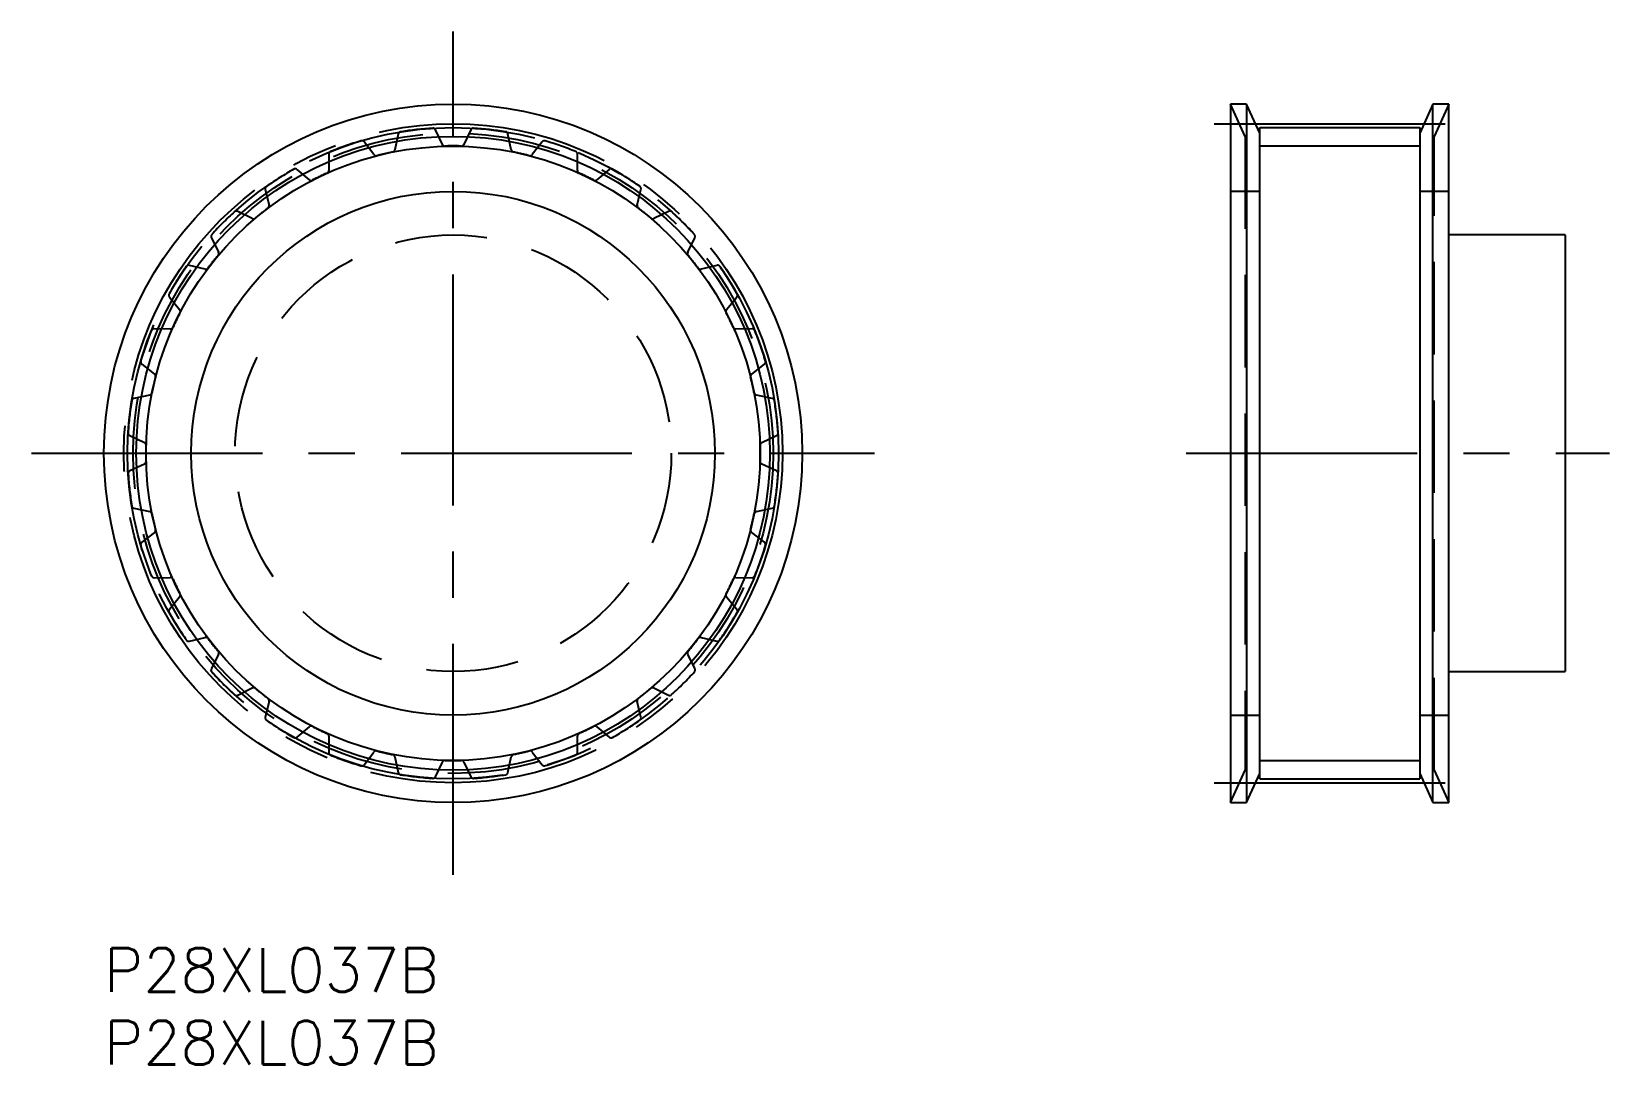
# Model space of a CAD drawing. Extents: x -5 to 103, y -8 to 63.
import ezdxf

# ---------------------------------------------------------------- set-up
doc = ezdxf.new("R2010")
doc.units = 0
doc.header["$LTSCALE"] = 0.5
for name, pattern in [('CENTER', [50.8, 31.75, -6.35, 6.35, -6.35]), ('DASHED', [19.05, 12.7, -6.35]), ('PHANTOM', [63.5, 31.75, -6.35, 6.35, -6.35, 6.35, -6.35])]:
    doc.linetypes.add(name, pattern=pattern)
for name, color, linetype in [('MSM_CENTER', 1, 'CENTER'), ('MSM_CONTINUOUS', 7, 'CONTINUOUS'), ('MSM_DASHED', 4, 'DASHED'), ('MSM_IMAGINARY', 6, 'PHANTOM'), ('MSM_NARROW', 5, 'CONTINUOUS'), ('MSM_PART_NUMBER', 7, 'CONTINUOUS')]:
    doc.layers.add(name, color=color, linetype=linetype)
doc.styles.get("Standard").update_dxf_attribs({"font": 'txt.shx', "height": 3, "bigfont": 'bigfont.shx'})

msp = doc.modelspace()

# ---------------------------------------------------------------- linework, layer by layer
at = {"layer": 'MSM_CENTER'}
for p, q in [((24, 5.02), (24, 62.98)), ((76.32, 56.64), (93.57, 56.64)), ((-4.98, 34), (52.98, 34)), ((74.4, 34), (103.49, 34)), ((76.32, 11.36), (93.57, 11.36))]:
    msp.add_line(p, q, dxfattribs=at)
msp.add_circle((24, 34), 22.64, dxfattribs=at)
at = {"layer": 'MSM_CONTINUOUS'}
for p, q in [((78.54, 58), (77.45, 58)), ((77.45, 58), (77.45, 10)), ((79.45, 56), (78.54, 58)), ((78.54, 58), (78.54, 10)), ((91.35, 58), (90.45, 56)), ((92.45, 58), (91.35, 58)), ((91.35, 10), (91.35, 58)), ((92.45, 10), (92.45, 58)), ((79.45, 56.39), (90.45, 56.39)), ((79.45, 11.62), (79.45, 56.39)), ((90.45, 56.39), (90.45, 11.62)), ((100.45, 49), (92.45, 49)), ((100.45, 49), (100.45, 19)), ((92.45, 19), (100.45, 19)), ((78.54, 10), (79.45, 12)), ((90.45, 12), (91.35, 10)), ((79.45, 11.62), (90.45, 11.62)), ((77.45, 10), (78.54, 10)), ((91.35, 10), (92.45, 10))]:
    msp.add_line(p, q, dxfattribs=at)
for radius in [24, 21.78, 18]:
    msp.add_circle((24, 34), radius, dxfattribs=at)
at = {"layer": 'MSM_DASHED'}
for p, q in [((78.45, 55.78), (77.45, 58)), ((92.45, 58), (91.45, 55.78)), ((18.56, 54.53), (17.88, 55.4)), ((20.23, 55.94), (20, 54.86)), ((23.26, 55.22), (22.79, 56.23)), ((25.21, 56.23), (24.74, 55.22)), ((28, 54.86), (27.77, 55.94)), ((30.12, 55.4), (29.44, 54.53)), ((78.45, 55.78), (78.45, 12.22)), ((91.45, 12.22), (91.45, 55.78)), ((15.45, 54.55), (15.46, 53.44)), ((32.54, 53.44), (32.55, 54.55)), ((14.12, 52.8), (13.27, 53.5)), ((34.73, 53.5), (33.88, 52.8)), ((11.09, 52.13), (11.35, 51.05)), ((36.65, 51.05), (36.91, 52.13)), ((79.45, 52), (77.45, 52)), ((92.45, 52), (90.45, 52)), ((10.19, 50.13), (9.2, 50.62)), ((38.8, 50.62), (37.81, 50.13)), ((7.38, 48.8), (7.87, 47.81)), ((40.13, 47.81), (40.62, 48.8)), ((6.95, 46.65), (5.87, 46.91)), ((42.13, 46.91), (41.05, 46.65)), ((4.5, 44.73), (5.2, 43.88)), ((42.8, 43.88), (43.5, 44.73)), ((4.56, 42.54), (3.45, 42.55)), ((44.55, 42.55), (43.44, 42.54)), ((2.6, 40.12), (3.47, 39.44)), ((44.53, 39.44), (45.4, 40.12)), ((3.14, 38), (2.06, 37.77)), ((45.94, 37.77), (44.86, 38)), ((1.77, 35.21), (2.78, 34.74)), ((45.22, 34.74), (46.23, 35.21)), ((2.78, 33.26), (1.77, 32.79)), ((46.23, 32.79), (45.22, 33.26)), ((2.06, 30.23), (3.14, 30)), ((44.86, 30), (45.94, 30.23)), ((3.47, 28.56), (2.6, 27.88)), ((45.4, 27.88), (44.53, 28.56)), ((3.45, 25.45), (4.56, 25.46)), ((43.44, 25.46), (44.55, 25.45)), ((5.2, 24.12), (4.5, 23.27)), ((43.5, 23.27), (42.8, 24.12)), ((5.87, 21.09), (6.95, 21.35)), ((41.05, 21.35), (42.13, 21.09)), ((7.87, 20.19), (7.38, 19.2)), ((40.62, 19.2), (40.13, 20.19)), ((9.2, 17.38), (10.19, 17.87)), ((37.81, 17.87), (38.8, 17.38)), ((11.35, 16.95), (11.09, 15.87)), ((36.91, 15.87), (36.65, 16.95)), ((13.27, 14.5), (14.12, 15.2)), ((33.88, 15.2), (34.73, 14.5)), ((77.45, 16), (79.45, 16)), ((90.45, 16), (92.45, 16)), ((15.46, 14.56), (15.45, 13.45)), ((32.55, 13.45), (32.54, 14.56)), ((17.88, 12.6), (18.56, 13.47)), ((20, 13.14), (20.23, 12.06)), ((27.77, 12.06), (28, 13.14)), ((29.44, 13.47), (30.12, 12.6)), ((22.79, 11.77), (23.26, 12.78)), ((24.74, 12.78), (25.21, 11.77)), ((77.45, 10), (78.45, 12.22)), ((91.45, 12.22), (92.45, 10))]:
    msp.add_line(p, q, dxfattribs=at)
for radius in [22, 15]:
    msp.add_circle((24, 34), radius, dxfattribs=at)
for centre, radius, start, end in [((24, 34), 22.38, 106.4481, 112.1234), ((17.72, 55.28), 0.2, 37.8571, 106.4481), ((20.43, 55.9), 0.2, 99.2662, 167.8571), ((24, 34), 22.38, 93.5909, 99.2662), ((22.61, 56.14), 0.2, 25, 93.5909), ((25.39, 56.14), 0.2, 86.4091, 155), ((24, 34), 22.38, 80.7338, 86.4091), ((27.57, 55.9), 0.2, 12.1429, 80.7338), ((30.28, 55.28), 0.2, 73.5519, 142.1429), ((24, 34), 22.38, 67.8766, 73.5519), ((15.65, 54.55), 0.2, 112.1234, 180.7143), ((18.71, 54.65), 0.2, 217.8571, 284.3609), ((24, 34), 21.11, 101.3534, 104.3609), ((19.8, 54.9), 0.2, 281.3534, 347.8571), ((23.44, 55.31), 0.2, 205, 271.5037), ((24, 34), 21.12, 88.4963, 91.5037), ((24.56, 55.31), 0.2, 268.4963, 335), ((28.2, 54.9), 0.2, 192.1429, 258.6466), ((24, 34), 21.11, 75.6391, 78.6466), ((29.29, 54.65), 0.2, 255.6391, 322.1429), ((32.35, 54.55), 0.2, 359.2857, 67.8766), ((24, 34), 22.38, 119.3052, 124.9805), ((13.14, 53.35), 0.2, 50.7143, 119.3052), ((24, 34), 21.12, 114.2106, 117.218), ((15.26, 53.44), 0.2, 294.2106, 0.7143), ((32.74, 53.44), 0.2, 179.2857, 245.7894), ((24, 34), 21.12, 62.782, 65.7894), ((34.86, 53.35), 0.2, 60.6948, 129.2857), ((24, 34), 22.39, 55.0195, 60.6948), ((11.28, 52.18), 0.2, 124.9805, 193.5714), ((14.25, 52.95), 0.2, 230.7143, 297.218), ((33.75, 52.95), 0.2, 242.782, 309.2857), ((36.72, 52.18), 0.2, 346.4286, 55.0195), ((11.15, 51.01), 0.2, 307.0677, 13.5714), ((36.85, 51.01), 0.2, 166.4286, 232.9323), ((24, 34), 22.39, 132.1623, 137.8377), ((9.11, 50.44), 0.2, 63.5714, 132.1623), ((10.28, 50.31), 0.2, 243.5714, 310.0752), ((24, 34), 21.12, 127.0677, 130.0752), ((24, 34), 21.12, 49.9248, 52.9323), ((37.72, 50.31), 0.2, 229.9248, 296.4286), ((38.89, 50.44), 0.2, 47.8377, 116.4286), ((24, 34), 22.39, 42.1623, 47.8377), ((7.56, 48.89), 0.2, 137.8377, 206.4286), ((40.44, 48.89), 0.2, 333.5714, 42.1623), ((7.69, 47.72), 0.2, 319.9248, 26.4286), ((40.31, 47.72), 0.2, 153.5714, 220.0752), ((24, 34), 22.39, 145.0195, 150.6948), ((5.82, 46.72), 0.2, 76.4286, 145.0195), ((6.99, 46.85), 0.2, 256.4286, 322.9323), ((24, 34), 21.12, 139.9248, 142.9323), ((24, 34), 21.11, 37.0677, 40.0752), ((41.01, 46.85), 0.2, 217.0677, 283.5714), ((42.18, 46.72), 0.2, 34.9805, 103.5714), ((24, 34), 22.39, 29.3052, 34.9805), ((4.65, 44.86), 0.2, 150.6948, 219.2857), ((43.35, 44.86), 0.2, 320.7143, 29.3052), ((24, 34), 21.11, 152.782, 155.7894), ((5.05, 43.75), 0.2, 332.782, 39.2857), ((42.95, 43.75), 0.2, 140.7143, 207.218), ((24, 34), 21.11, 24.2106, 27.218), ((24, 34), 22.39, 157.8766, 163.5519), ((3.45, 42.35), 0.2, 89.2857, 157.8766), ((4.56, 42.74), 0.2, 269.2857, 335.7894), ((43.44, 42.74), 0.2, 204.2106, 270.7143), ((44.55, 42.35), 0.2, 22.1234, 90.7143), ((24, 34), 22.39, 16.4481, 22.1234), ((2.72, 40.28), 0.2, 163.5519, 232.1429), ((45.28, 40.28), 0.2, 307.8571, 16.4481), ((24, 34), 21.12, 165.6391, 168.6466), ((3.35, 39.29), 0.2, 345.6391, 52.1429), ((44.65, 39.29), 0.2, 127.8571, 194.3609), ((24, 34), 21.11, 11.3534, 14.3609), ((3.1, 38.2), 0.2, 282.1429, 348.6466), ((44.9, 38.2), 0.2, 191.3534, 257.8571), ((24, 34), 22.39, 170.7338, 176.4091), ((2.1, 37.57), 0.2, 102.1429, 170.7338), ((45.9, 37.57), 0.2, 9.2662, 77.8571), ((24, 34), 22.38, 3.5909, 9.2662), ((1.86, 35.39), 0.2, 176.4091, 245), ((2.69, 34.56), 0.2, 358.4963, 65), ((45.31, 34.56), 0.2, 115, 181.5037), ((46.14, 35.39), 0.2, 295, 3.5909), ((24, 34), 21.12, 178.4963, 181.5037), ((24, 34), 21.12, 358.4963, 1.5037), ((1.86, 32.61), 0.2, 115, 183.5909), ((24, 34), 22.38, 183.5909, 189.2662), ((2.69, 33.44), 0.2, 295, 1.5037), ((45.31, 33.44), 0.2, 178.4963, 245), ((24, 34), 22.38, 350.7338, 356.4091), ((46.14, 32.61), 0.2, 356.4091, 65), ((2.1, 30.43), 0.2, 189.2662, 257.8571), ((45.9, 30.43), 0.2, 282.1429, 350.7338), ((3.1, 29.8), 0.2, 11.3534, 77.8571), ((24, 34), 21.12, 191.3534, 194.3609), ((24, 34), 21.11, 345.6391, 348.6466), ((44.9, 29.8), 0.2, 102.1429, 168.6466), ((3.35, 28.71), 0.2, 307.8571, 14.3609), ((44.65, 28.71), 0.2, 165.6391, 232.1429), ((2.72, 27.72), 0.2, 127.8571, 196.4481), ((24, 34), 22.39, 196.4481, 202.1234), ((24, 34), 22.39, 337.8766, 343.5519), ((45.28, 27.72), 0.2, 343.5519, 52.1429), ((3.45, 25.65), 0.2, 202.1234, 270.7143), ((4.56, 25.26), 0.2, 24.2106, 90.7143), ((24, 34), 21.11, 204.2106, 207.218), ((24, 34), 21.11, 332.782, 335.7894), ((43.44, 25.26), 0.2, 89.2857, 155.7894), ((44.55, 25.65), 0.2, 269.2857, 337.8766), ((5.05, 24.25), 0.2, 320.7143, 27.218), ((42.95, 24.25), 0.2, 152.782, 219.2857), ((4.65, 23.14), 0.2, 140.7143, 209.3052), ((24, 34), 22.38, 209.3052, 214.9805), ((24, 34), 22.38, 325.0195, 330.6948), ((43.35, 23.14), 0.2, 330.6948, 39.2857), ((5.82, 21.28), 0.2, 214.9805, 283.5714), ((6.99, 21.15), 0.2, 37.0677, 103.5714), ((24, 34), 21.12, 217.0677, 220.0752), ((24, 34), 21.12, 319.9248, 322.9323), ((41.01, 21.15), 0.2, 76.4286, 142.9323), ((42.18, 21.28), 0.2, 256.4286, 325.0195), ((7.69, 20.28), 0.2, 333.5714, 40.0752), ((40.31, 20.28), 0.2, 139.9248, 206.4286), ((7.56, 19.11), 0.2, 153.5714, 222.1623), ((24, 34), 22.39, 222.1623, 227.8377), ((24, 34), 22.38, 312.1623, 317.8377), ((40.44, 19.11), 0.2, 317.8377, 26.4286), ((9.11, 17.56), 0.2, 227.8377, 296.4286), ((10.28, 17.69), 0.2, 49.9248, 116.4286), ((24, 34), 21.12, 229.9248, 232.9323), ((24, 34), 21.11, 307.0677, 310.0752), ((37.72, 17.69), 0.2, 63.5714, 130.0752), ((38.89, 17.56), 0.2, 243.5714, 312.1623), ((11.15, 16.99), 0.2, 346.4286, 52.9323), ((36.85, 16.99), 0.2, 127.0677, 193.5714), ((11.28, 15.82), 0.2, 166.4286, 235.0195), ((24, 34), 22.39, 235.0195, 240.6948), ((14.25, 15.05), 0.2, 62.782, 129.2857), ((24, 34), 21.12, 242.782, 245.7894), ((24, 34), 21.11, 294.2106, 297.218), ((33.75, 15.05), 0.2, 50.7143, 117.218), ((24, 34), 22.39, 299.3052, 304.9805), ((36.72, 15.82), 0.2, 304.9805, 13.5714), ((13.14, 14.65), 0.2, 240.6948, 309.2857), ((15.26, 14.56), 0.2, 359.2857, 65.7894), ((32.74, 14.56), 0.2, 114.2106, 180.7143), ((34.86, 14.65), 0.2, 230.7143, 299.3052), ((15.65, 13.45), 0.2, 179.2857, 247.8766), ((24, 34), 22.39, 247.8766, 253.5519), ((18.71, 13.35), 0.2, 75.6391, 142.1429), ((24, 34), 21.12, 255.6391, 258.6466), ((19.8, 13.1), 0.2, 12.1429, 78.6466), ((28.2, 13.1), 0.2, 101.3534, 167.8571), ((24, 34), 21.11, 281.3534, 284.3609), ((29.29, 13.35), 0.2, 37.8571, 104.3609), ((24, 34), 22.38, 286.4481, 292.1234), ((32.35, 13.45), 0.2, 292.1234, 0.7143), ((17.72, 12.72), 0.2, 253.5519, 322.1429), ((20.43, 12.1), 0.2, 192.1429, 260.7338), ((23.44, 12.69), 0.2, 88.4963, 155), ((24, 34), 21.12, 268.4963, 271.5037), ((24.56, 12.69), 0.2, 25, 91.5037), ((27.57, 12.1), 0.2, 279.2662, 347.8571), ((30.28, 12.72), 0.2, 217.8571, 286.4481), ((24, 34), 22.38, 260.7338, 266.4091), ((22.61, 11.86), 0.2, 266.4091, 335), ((25.39, 11.86), 0.2, 205, 273.5909), ((24, 34), 22.38, 273.5909, 279.2662)]:
    msp.add_arc(centre, radius, start, end, dxfattribs=at)
at = {"layer": 'MSM_IMAGINARY'}
msp.add_circle((24, 34), 22.38, dxfattribs=at)
at = {"layer": 'MSM_NARROW'}
for p, q in [((23.32, 55.1), (23.26, 55.22)), ((24.69, 55.1), (24.74, 55.22)), ((79.45, 55.12), (90.45, 55.12)), ((79.45, 12.89), (90.45, 12.89))]:
    msp.add_line(p, q, dxfattribs=at)
msp.add_circle((24, 34), 21.11, dxfattribs=at)

# ---------------------------------------------------------------- texts
at = {"layer": 'MSM_PART_NUMBER'}
for p in [(0, -3), (0, -8)]:
    msp.add_text('P28XL037B', height=3, dxfattribs=at).set_placement(p)

doc.saveas('drawing.dxf')
